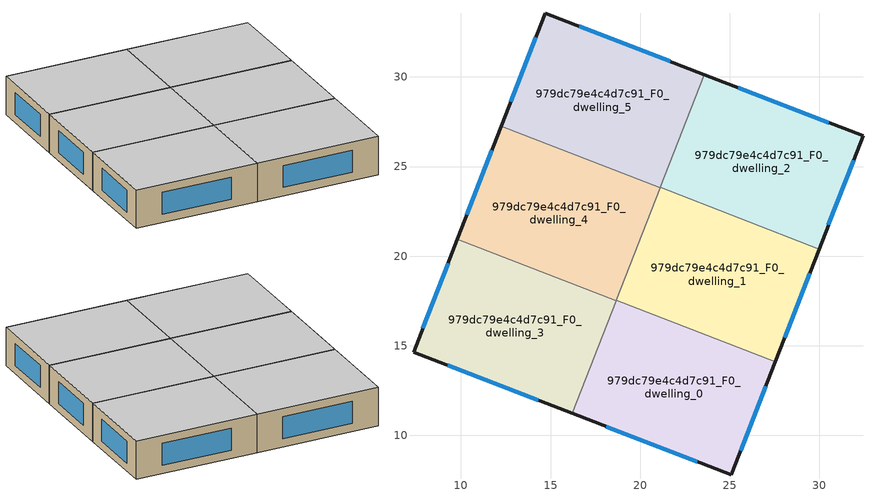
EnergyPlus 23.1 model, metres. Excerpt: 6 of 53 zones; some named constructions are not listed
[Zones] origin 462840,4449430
979dc79e4c4d7c91_F0_dwelling_0
 floor ground (EU_floor_Construction): 27.53,14.1 25.09,7.81 16.22,11.23 18.67,17.54 z0
 wall outside (EU_wall_Construction): 16.22,11.23 25.09,7.81 27.53,14.1 z0:3
 wall to 979dc79e4c4d7c91_F0_dwelling_1 (EU_wall_Construction): 27.53,14.1 18.67,17.54 z0:3
 wall to 979dc79e4c4d7c91_F0_dwelling_3 (EU_wall_Construction): 18.66,17.52 16.22,11.23 z0:3
 wall to 979dc79e4c4d7c91_F0_dwelling_4 (EU_wall_Construction): 18.67,17.54 18.66,17.52 z0:3
 window (EU_Window_Construction): 25.61,9.16 27.01,12.76 / 18.12,10.5 23.19,8.55 z0.64:2.36
 ceiling to 979dc79e4c4d7c91_F1_dwelling_0 (EU_floor_Construction): 25.09,7.81 27.53,14.1 18.67,17.54 16.22,11.23 z3
979dc79e4c4d7c91_F0_dwelling_1
 floor ground (EU_floor_Construction): 29.98,20.4 27.53,14.1 18.67,17.54 21.12,23.84 z0
 wall outside (EU_wall_Construction): 27.53,14.1 29.98,20.4 z0:3
 wall to 979dc79e4c4d7c91_F0_dwelling_2 (EU_wall_Construction): 29.98,20.4 21.12,23.84 z0:3
 wall to 979dc79e4c4d7c91_F0_dwelling_4 (EU_wall_Construction): 21.11,23.82 18.67,17.54 z0:3
 wall to 979dc79e4c4d7c91_F0_dwelling_5 (EU_wall_Construction): 21.12,23.84 21.11,23.82 z0:3
 window (EU_Window_Construction): 28.05,15.45 29.45,19.05 z0.64:2.36
 ceiling to 979dc79e4c4d7c91_F1_dwelling_1 (EU_floor_Construction): 27.53,14.1 29.98,20.4 21.12,23.84 18.67,17.54 z3
979dc79e4c4d7c91_F0_dwelling_2
 floor ground (EU_floor_Construction): 32.43,26.71 29.98,20.4 21.12,23.84 23.56,30.13 z0
 wall outside (EU_wall_Construction): 29.98,20.4 32.43,26.71 23.56,30.13 z0:3
 wall to 979dc79e4c4d7c91_F0_dwelling_5 (EU_wall_Construction): 23.56,30.13 21.12,23.84 z0:3
 window (EU_Window_Construction): 30.53,27.45 25.46,29.4 / 30.5,21.75 31.9,25.36 z0.64:2.36
 ceiling to 979dc79e4c4d7c91_F1_dwelling_2 (EU_floor_Construction): 29.98,20.4 32.43,26.71 23.56,30.13 21.12,23.84 z3
979dc79e4c4d7c91_F0_dwelling_3
 floor ground (EU_floor_Construction): 18.66,17.52 16.22,11.23 7.35,14.64 9.81,20.96 z0
 wall outside (EU_wall_Construction): 9.81,20.96 7.35,14.64 16.22,11.23 z0:3
 wall to 979dc79e4c4d7c91_F0_dwelling_4 (EU_wall_Construction): 18.66,17.52 9.81,20.96 z0:3
 window (EU_Window_Construction): 9.25,13.91 14.32,11.96 / 9.28,19.6 7.88,15.99 z0.64:2.36
 ceiling to 979dc79e4c4d7c91_F1_dwelling_3 (EU_floor_Construction): 16.22,11.23 18.66,17.52 9.81,20.96 7.35,14.64 z3
979dc79e4c4d7c91_F0_dwelling_4
 floor ground (EU_floor_Construction): 21.11,23.82 18.66,17.52 9.81,20.96 12.26,27.26 z0
 wall outside (EU_wall_Construction): 12.26,27.26 9.81,20.96 z0:3
 wall to 979dc79e4c4d7c91_F0_dwelling_5 (EU_wall_Construction): 21.11,23.82 12.26,27.26 z0:3
 window (EU_Window_Construction): 11.73,25.91 10.33,22.31 z0.64:2.36
 ceiling to 979dc79e4c4d7c91_F1_dwelling_4 (EU_floor_Construction): 18.66,17.52 21.11,23.82 12.26,27.26 9.81,20.96 z3
979dc79e4c4d7c91_F0_dwelling_5
 floor ground (EU_floor_Construction): 23.56,30.13 21.11,23.82 12.26,27.26 14.7,33.55 z0
 wall outside (EU_wall_Construction): 23.56,30.13 14.7,33.55 12.26,27.26 z0:3
 window (EU_Window_Construction): 14.18,32.2 12.78,28.61 / 21.66,30.86 16.6,32.82 z0.64:2.36
 ceiling to 979dc79e4c4d7c91_F1_dwelling_5 (EU_floor_Construction): 21.11,23.82 23.56,30.13 14.7,33.55 12.26,27.26 z3
[SCHEDULE:FILE] Column Number=1; Rows to Skip at Top=0; Number of Hours of Data=8760; Column Separator=Comma; Interpolate to Timestep=No; Minutes per Item=60; Adjust Schedule for Daylight Savings=Yes
Name | File
EU_Step8_GainSchedule_979dc79e4c4d7c91_F3_dwelling_3_f000 | ../../schedules/979dc79e4c4d7c91/979dc79e4c4d7c91_F3_dwelling_3_f000_gain.csv
EU_Step8_GainSchedule_979dc79e4c4d7c91_F3_dwelling_4_f000 | ../../schedules/979dc79e4c4d7c91/979dc79e4c4d7c91_F3_dwelling_4_f000_gain.csv
EU_Step8_GainSchedule_979dc79e4c4d7c91_F3_dwelling_5_f000 | ../../schedules/979dc79e4c4d7c91/979dc79e4c4d7c91_F3_dwelling_5_f000_gain.csv
EU_Step8_GainSchedule_979dc79e4c4d7c91_F4_dwelling_0_f000 | ../../schedules/979dc79e4c4d7c91/979dc79e4c4d7c91_F4_dwelling_0_f000_gain.csv
EU_Step8_GainSchedule_979dc79e4c4d7c91_F4_dwelling_1_f000 | ../../schedules/979dc79e4c4d7c91/979dc79e4c4d7c91_F4_dwelling_1_f000_gain.csv
EU_Step8_GainSchedule_979dc79e4c4d7c91_F4_dwelling_2_f000 | ../../schedules/979dc79e4c4d7c91/979dc79e4c4d7c91_F4_dwelling_2_f000_gain.csv
EU_Step8_GainSchedule_979dc79e4c4d7c91_F4_dwelling_3_f000 | ../../schedules/979dc79e4c4d7c91/979dc79e4c4d7c91_F4_dwelling_3_f000_gain.csv
EU_Step8_GainSchedule_979dc79e4c4d7c91_F4_dwelling_4_f000 | ../../schedules/979dc79e4c4d7c91/979dc79e4c4d7c91_F4_dwelling_4_f000_gain.csv
EU_Step8_GainSchedule_979dc79e4c4d7c91_F4_dwelling_5_f000 | ../../schedules/979dc79e4c4d7c91/979dc79e4c4d7c91_F4_dwelling_5_f000_gain.csv
EU_Step8_GainSchedule_979dc79e4c4d7c91_F5_dwelling_0_f000 | ../../schedules/979dc79e4c4d7c91/979dc79e4c4d7c91_F5_dwelling_0_f000_gain.csv
EU_Step8_GainSchedule_979dc79e4c4d7c91_F5_dwelling_1_f000 | ../../schedules/979dc79e4c4d7c91/979dc79e4c4d7c91_F5_dwelling_1_f000_gain.csv
EU_Step8_GainSchedule_979dc79e4c4d7c91_F5_dwelling_2_f000 | ../../schedules/979dc79e4c4d7c91/979dc79e4c4d7c91_F5_dwelling_2_f000_gain.csv
EU_Step8_GainSchedule_979dc79e4c4d7c91_F5_dwelling_3_f000 | ../../schedules/979dc79e4c4d7c91/979dc79e4c4d7c91_F5_dwelling_3_f000_gain.csv
EU_Step8_GainSchedule_979dc79e4c4d7c91_F5_dwelling_4_f000 | ../../schedules/979dc79e4c4d7c91/979dc79e4c4d7c91_F5_dwelling_4_f000_gain.csv
EU_Step8_GainSchedule_979dc79e4c4d7c91_F5_dwelling_5_f000 | ../../schedules/979dc79e4c4d7c91/979dc79e4c4d7c91_F5_dwelling_5_f000_gain.csv
